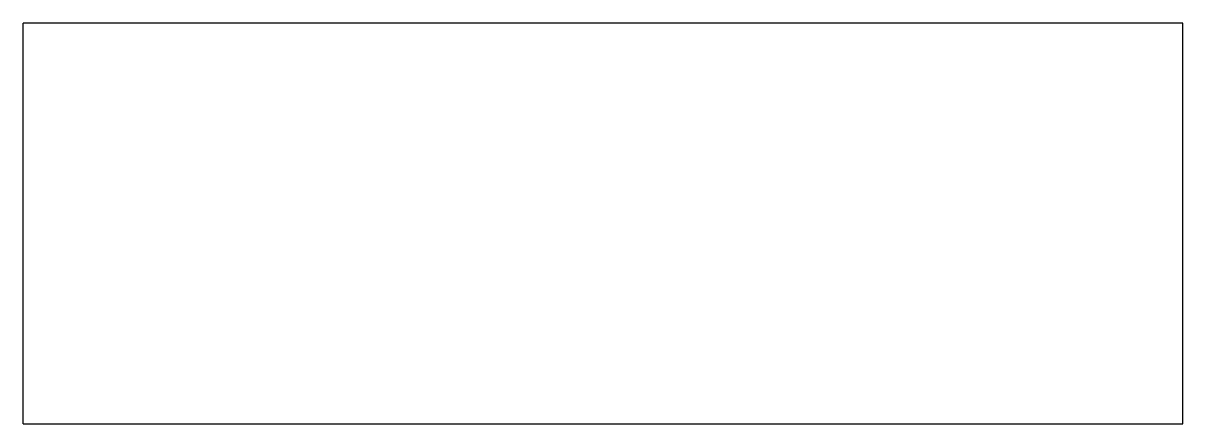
# Model space of a CAD drawing. Header units: millimetres. Extents: x -83 to 53, y 0 to 47.
import ezdxf

# ---------------------------------------------------------------- set-up
doc = ezdxf.new("R2010")
doc.units = ezdxf.units.MM

msp = doc.modelspace()

# ---------------------------------------------------------------- linework, layer by layer
at = {"color": 7, "linetype": 'Continuous', "lineweight": 25}
for p, q in [((52.64, 47), (-83.35, 47)), ((-83.35, 0), (-83.35, 47)), ((52.64, 0), (52.64, 47)), ((-83.35, 0), (52.64, 0))]:
    msp.add_line(p, q, dxfattribs=at)

doc.saveas('drawing.dxf')
